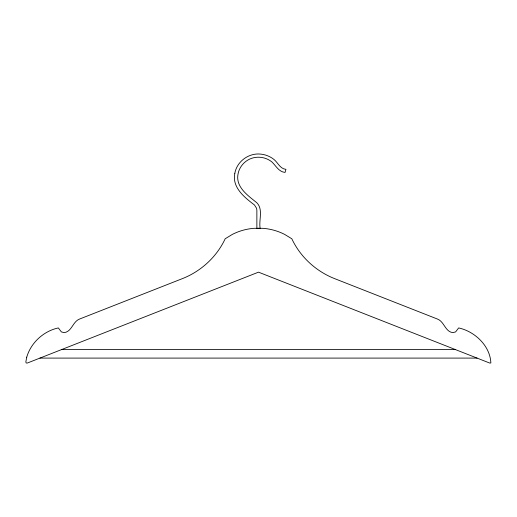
<?xml version="1.0" encoding="UTF-8"?>
<svg xmlns="http://www.w3.org/2000/svg" width="517" height="517" viewBox="0 0 517 517"><rect width="100%" height="100%" fill="white"/><g stroke="black" fill="none" stroke-linecap="round" stroke-linejoin="round"><path stroke-width="0.78" d="M61.51 349.608L455.49 349.608M39.919 358.094L477.081 358.094M234.841 173.26C231.81 187.425 244.541 197.462 254.435 204.945L256.581 208.293L256.865 210.264L256.865 228.301L260.135 228.301C258.636 220.113 263.47 209.43 256.807 202.735C248.057 195.594 235.274 187.038 238.078 173.815C239.384 166.758 244.67 160.774 251.411 158.383C258.248 155.992 266.184 157.323 271.826 161.886C275.955 165.731 278.715 171.825 285.054 172.426L285.927 169.356C280.046 168.82 278.01 162.687 273.939 159.436C269.564 155.966 264.084 154.047 258.5 153.976C247.359 153.853 236.767 162.183 234.841 173.26M26.735 357.189L25.85 361.81L26.141 362.979L27.382 363.024L258.5 272.162L489.618 363.024L490.859 362.979C490.187 345.905 474.819 331.416 458.663 327.927L455.6 331.92L452.866 332.631C445.143 331.778 444.336 321.639 437.46 319.054L334.299 278.501C315.822 271.141 300.248 256.826 291.814 238.764L284.499 234.324A57.497 57.497 0 0 0 262.998 228.32L254.002 228.314A57.497 57.497 0 0 0 232.501 234.317L225.186 238.764C216.752 256.826 201.178 271.141 182.701 278.501L79.54 319.054C72.664 321.639 71.857 331.778 64.134 332.631L61.4 331.92L58.337 327.927C43.712 331.061 30.91 342.642 26.735 357.189"/></g></svg>
